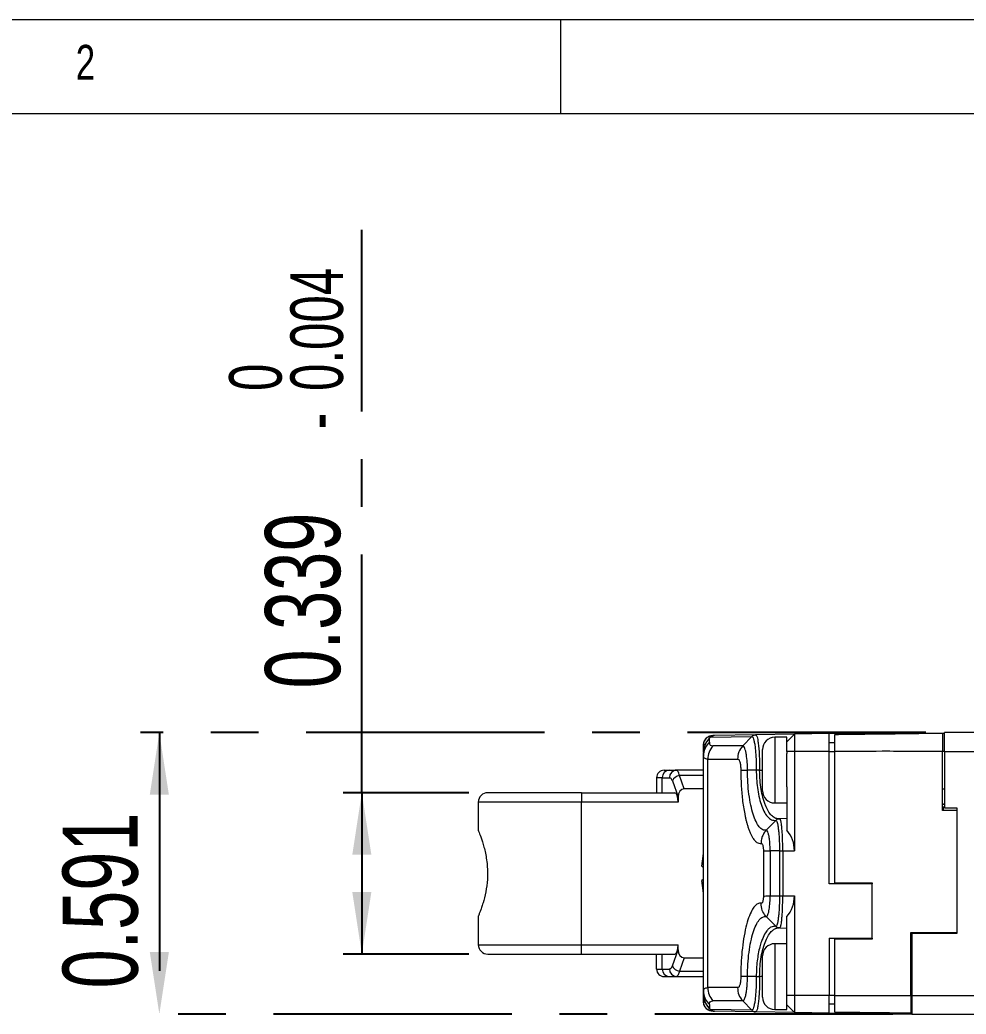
# Model space of a CAD drawing. Header units: inches. Extents: x 0.2 to 16.3, y 0.2 to 11.5.
# Drawn here: x 3.196 to 5.182, y 9.41 to 11.496 of the extents above; entities that cross this region are included whole.
import ezdxf

# ---------------------------------------------------------------- set-up
doc = ezdxf.new("R2010")
doc.units = ezdxf.units.IN
doc.header["$MEASUREMENT"] = 0
doc.linetypes.add('CENTERX2', pattern=[0.8, 0.5, -0.1, 0.1, -0.1])
doc.layers.add('CENTER_LINE', color=7, linetype='CENTERX2')
doc.styles.add('SLDTEXTSTYLE0', font='TXT', dxfattribs={"width": 0.7})
doc.styles.add('SLDTEXTSTYLE2', font='TXT', dxfattribs={"width": 0.75})
doc.dimstyles.new('SLDDIMSTYLE2', dxfattribs={"dimtxt": 0.15748, "dimasz": 0.13, "dimexe": 0, "dimexo": 0.0625, "dimgap": 0.03937, "dimtad": 1, "dimdec": 3, "dimrnd": 1e-09, "dimdsep": 46, "dimtxsty": 'SLDTEXTSTYLE0', "dimsah": 1, "dimcen": 0.09, "dimadec": 0, "dimazin": 2, "dimtfac": 1, "dimtdec": 3, "dimtofl": 0, "dimtmove": 0, "dimatfit": 3, "dimfxl": 1, "dimfrac": 2, "dimtolj": 1, "dimtzin": 12, "dimarcsym": 0})
doc.dimstyles.new('SLDDIMSTYLE7', dxfattribs={"dimtxt": 0.15748, "dimasz": 0.13, "dimexe": 0, "dimexo": 0.0625, "dimgap": 0.03937, "dimtad": 1, "dimdec": 3, "dimrnd": 1e-09, "dimdsep": 46, "dimtxsty": 'SLDTEXTSTYLE0', "dimsah": 1, "dimcen": 0.09, "dimadec": 0, "dimazin": 2, "dimtol": 1, "dimtm": 0.003937, "dimtfac": 1, "dimtdec": 3, "dimtofl": 0, "dimtmove": 0, "dimatfit": 3, "dimfxl": 1, "dimfrac": 2, "dimtolj": 1, "dimarcsym": 0})

# ---------------------------------------------------------------- blocks, each defined once
blk = doc.blocks.new('_D_17')
at = {"layer": 'CENTER_LINE'}
for p, q in [((3.9139, 9.8748), (3.9139, 11.0557)), ((4.1386, 9.8748), (3.8745, 9.8748)), ((3.9139, 9.8748), (3.9139, 9.5362)), ((4.1386, 9.5362), (3.8745, 9.5362))]:
    blk.add_line(p, q, dxfattribs=at)
for points in [[(3.9139, 9.8748), (3.8939, 9.7448), (3.9339, 9.7448)], [(3.9139, 9.5362), (3.9339, 9.6662), (3.8939, 9.6662)]]:
    blk.add_solid(points, dxfattribs=at)
at = {"layer": 'CENTER_LINE', "attachment_point": 1, "rotation": 90, "style": 'SLDTEXTSTYLE0'}
for s, insert, char_height in [('0.004', (3.764, 10.7176), 0.11024), ('0', (3.6355, 10.7176), 0.1102), ('-', (3.764, 10.6374), 0.1102), ('0.339', (3.7109, 10.0934), 0.15748)]:
    blk.add_mtext(s, dxfattribs=dict(at, insert=insert, char_height=char_height))
blk = doc.blocks.new('_D_18')
at = {"layer": 'CENTER_LINE'}
for p, q in [((5.0973, 10.0008), (3.4496, 10.0008)), ((3.489, 10.0008), (3.489, 9.4103)), ((5.0284, 9.4103), (3.4496, 9.4103))]:
    blk.add_line(p, q, dxfattribs=at)
for points in [[(3.489, 10.0008), (3.469, 9.8708), (3.509, 9.8708)], [(3.489, 9.4103), (3.509, 9.5403), (3.469, 9.5403)]]:
    blk.add_solid(points, dxfattribs=at)
at = {"layer": 'CENTER_LINE', "insert": (3.286, 9.4641), "char_height": 0.15748, "attachment_point": 1, "rotation": 90, "style": 'SLDTEXTSTYLE0'}
blk.add_mtext('0.591', dxfattribs=at)

msp = doc.modelspace()

# ---------------------------------------------------------------- linework, layer by layer
at = {"color": 7, "linetype": 'Continuous', "lineweight": 18}
for p, q in [((16.3386, 11.4961), (0.1969, 11.4961)), ((4.3307, 11.4961), (4.3307, 11.2992)), ((16.1516, 11.2992), (0.3937, 11.2992)), ((4.6458, 9.9912), (4.7323, 9.9927)), ((4.6536, 9.9947), (4.6501, 9.9946)), ((4.7402, 9.9962), (4.6536, 9.9947)), ((4.7132, 9.973), (4.7323, 9.9927)), ((4.7421, 9.9949), (4.7375, 9.9958)), ((4.8217, 9.9976), (4.7402, 9.9962)), ((4.8041, 9.9974), (4.804, 9.9973)), ((4.8217, 9.9976), (4.8059, 9.9816)), ((4.8945, 9.9989), (4.8217, 9.9976)), ((4.8217, 9.9976), (4.8217, 9.9614)), ((4.8945, 9.9989), (4.9851, 10.0005)), ((4.8945, 9.9614), (4.8945, 9.9989)), ((4.9851, 10.0005), (4.9851, 9.998)), ((5.1327, 9.9998), (5.1367, 9.9999)), ((5.2016, 10.0008), (5.1367, 10.0008)), ((4.6307, 9.9592), (4.6307, 9.9749)), ((4.6432, 9.9892), (4.6426, 9.9885)), ((4.6432, 9.9805), (4.6432, 9.9892)), ((4.7132, 9.973), (4.6507, 9.973)), ((4.8059, 9.991), (4.7804, 9.991)), ((4.8059, 9.9816), (4.8059, 9.991)), ((4.8059, 9.9614), (4.8059, 9.9816)), ((4.9063, 9.9794), (4.8945, 9.9794)), ((4.6323, 9.9666), (4.6307, 9.958)), ((4.6307, 9.9526), (4.6307, 9.958)), ((4.6307, 9.4584), (4.6307, 9.9526)), ((4.6309, 9.9564), (4.6309, 9.9515)), ((4.7548, 9.8788), (4.7548, 9.9654)), ((4.8217, 9.9614), (4.8059, 9.9614)), ((4.8059, 9.9614), (4.8059, 9.9568)), ((4.8059, 9.8874), (4.8059, 9.9568)), ((4.8217, 9.9614), (4.8217, 9.753)), ((4.8945, 9.9614), (4.8217, 9.9614)), ((4.8945, 9.6839), (4.8945, 9.9614)), ((4.8945, 9.9614), (4.9063, 9.9614)), ((4.9063, 9.6858), (4.9063, 9.9614)), ((5.1367, 9.9614), (5.1327, 9.9614)), ((5.1327, 9.8374), (5.1327, 9.9614)), ((5.1367, 9.9614), (5.1367, 9.8433)), ((5.1367, 9.9614), (5.678, 9.9614)), ((4.6396, 9.4659), (4.6396, 9.9451)), ((4.6396, 9.9451), (4.7023, 9.9451)), ((4.559, 9.9221), (4.5742, 9.9221)), ((4.5757, 9.9219), (4.5716, 9.9218)), ((4.5749, 9.9215), (4.5742, 9.9221)), ((4.6307, 9.9221), (4.5742, 9.9221)), ((4.5905, 9.8827), (4.5803, 9.9105)), ((4.6307, 9.9105), (4.5803, 9.9105)), ((4.7416, 9.9221), (4.7232, 9.9221)), ((4.5442, 9.9063), (4.5323, 9.9063)), ((4.5323, 9.9063), (4.5323, 9.8748)), ((4.5442, 9.8748), (4.5442, 9.9063)), ((4.5442, 9.9063), (4.5594, 9.9063)), ((4.5655, 9.8994), (4.5777, 9.8658)), ((4.8059, 9.8874), (4.8059, 9.7963)), ((4.3748, 9.8748), (4.3748, 9.8551)), ((4.3748, 9.8748), (4.5706, 9.8748)), ((4.6307, 9.8827), (4.5905, 9.8827)), ((5.1327, 9.8827), (5.1367, 9.8827)), ((4.1583, 9.8551), (4.1583, 9.7948)), ((4.3748, 9.5559), (4.3748, 9.8551)), ((4.5777, 9.8551), (4.3748, 9.8551)), ((4.5777, 9.8658), (4.5777, 9.8551)), ((4.7804, 9.8532), (4.8059, 9.8532)), ((5.1347, 9.8491), (5.1347, 9.8511)), ((5.1347, 9.8374), (5.1347, 9.846)), ((5.1366, 9.8473), (5.1367, 9.8473)), ((5.1622, 9.8374), (5.1327, 9.8374)), ((5.1367, 9.8433), (5.1622, 9.8433)), ((5.1622, 9.8433), (5.1622, 9.5795)), ((4.7823, 9.8166), (4.7624, 9.796)), ((4.7836, 9.8207), (4.782, 9.8212)), ((4.7922, 9.8191), (4.7855, 9.8189)), ((4.7877, 9.8196), (4.786, 9.8201)), ((4.7904, 9.82), (4.7886, 9.8199)), ((4.8059, 9.8204), (4.7903, 9.8201)), ((4.6273, 9.7207), (4.6307, 9.747)), ((4.7566, 9.7531), (4.7566, 9.658)), ((4.7902, 9.753), (4.7707, 9.7529)), ((4.7707, 9.7529), (4.7707, 9.6581)), ((4.7902, 9.753), (4.7902, 9.6581)), ((4.7972, 9.753), (4.7972, 9.6581)), ((4.7972, 9.753), (4.8217, 9.753)), ((4.6273, 9.7207), (4.6307, 9.7173)), ((4.6307, 9.6937), (4.6273, 9.6903)), ((4.6307, 9.664), (4.6273, 9.6903)), ((4.9851, 9.6839), (4.8945, 9.6839)), ((4.9063, 9.6858), (4.9063, 9.6839)), ((4.9063, 9.6858), (4.9851, 9.6858)), ((4.9851, 9.6858), (4.9851, 9.6839)), ((4.9851, 9.5697), (4.9851, 9.6839)), ((4.7707, 9.6581), (4.7902, 9.6581)), ((4.7972, 9.6581), (4.8217, 9.6581)), ((4.8217, 9.6581), (4.8217, 9.4496)), ((4.1583, 9.6162), (4.1583, 9.5559)), ((4.7624, 9.6151), (4.7823, 9.5945)), ((4.8059, 9.5237), (4.8059, 9.6148)), ((4.782, 9.5899), (4.7877, 9.5914)), ((4.7855, 9.5922), (4.7922, 9.5919)), ((4.7902, 9.591), (4.8059, 9.5907)), ((5.0658, 9.5815), (5.1622, 9.5815)), ((5.0658, 9.4496), (5.0658, 9.5815)), ((5.0678, 9.5795), (5.0678, 9.4496)), ((5.1622, 9.5795), (5.0678, 9.5795)), ((4.3748, 9.5559), (4.5777, 9.5559)), ((4.3748, 9.5362), (4.3748, 9.5559)), ((4.5777, 9.5453), (4.5777, 9.5559)), ((4.8059, 9.5579), (4.7804, 9.5579)), ((4.8945, 9.5697), (4.9851, 9.5697)), ((4.8945, 9.5697), (4.8945, 9.4496)), ((4.9063, 9.5697), (4.9063, 9.5677)), ((4.9063, 9.4496), (4.9063, 9.5677)), ((4.9851, 9.5677), (4.9063, 9.5677)), ((4.9851, 9.5697), (4.9851, 9.5677)), ((4.3748, 9.5362), (4.5706, 9.5362)), ((4.5323, 9.5047), (4.5323, 9.5362)), ((4.5442, 9.5047), (4.5442, 9.5362)), ((4.5655, 9.5117), (4.5777, 9.5453)), ((4.7548, 9.4883), (4.7548, 9.5323)), ((4.5905, 9.5284), (4.5803, 9.5005)), ((4.5905, 9.5284), (4.6307, 9.5284)), ((4.8059, 9.4879), (4.8059, 9.5237)), ((5.0678, 9.5284), (5.0658, 9.5284)), ((4.5323, 9.5047), (4.5442, 9.5047)), ((4.5442, 9.5047), (4.5594, 9.5047)), ((4.5803, 9.5005), (4.6307, 9.5005)), ((4.559, 9.489), (4.5742, 9.489)), ((4.5716, 9.4892), (4.5746, 9.4892)), ((4.5742, 9.489), (4.6307, 9.489)), ((4.7416, 9.489), (4.7232, 9.489)), ((4.7548, 9.4457), (4.7548, 9.4883)), ((4.8059, 9.4543), (4.8059, 9.4879)), ((4.6307, 9.4584), (4.6312, 9.4596)), ((4.6307, 9.4531), (4.6307, 9.4584)), ((4.6307, 9.4531), (4.6323, 9.4445)), ((4.6307, 9.4361), (4.6307, 9.4518)), ((4.6309, 9.4595), (4.6309, 9.4547)), ((4.7023, 9.4659), (4.6396, 9.4659)), ((4.8059, 9.4496), (4.8059, 9.4543)), ((4.8217, 9.4496), (4.8059, 9.4496)), ((4.8059, 9.4295), (4.8059, 9.4496)), ((4.8945, 9.4496), (4.8217, 9.4496)), ((4.8217, 9.4496), (4.8217, 9.4135)), ((4.8945, 9.4122), (4.8945, 9.4496)), ((4.9063, 9.4496), (4.8945, 9.4496)), ((5.0658, 9.4496), (5.0678, 9.4496)), ((5.0678, 9.4496), (5.678, 9.4496)), ((4.6432, 9.4306), (4.6432, 9.4218)), ((4.7132, 9.4381), (4.6507, 9.4381)), ((4.7323, 9.4183), (4.7132, 9.4381)), ((4.8059, 9.4201), (4.8059, 9.4295)), ((4.8217, 9.4135), (4.8059, 9.4295)), ((4.8945, 9.4317), (4.9063, 9.4317)), ((4.6432, 9.4218), (4.6426, 9.4225)), ((4.7323, 9.4183), (4.6458, 9.4198)), ((4.6536, 9.4164), (4.6501, 9.4164)), ((4.7402, 9.4149), (4.6536, 9.4164)), ((4.7375, 9.4152), (4.7412, 9.416)), ((4.7415, 9.4166), (4.7402, 9.4149)), ((4.8217, 9.4135), (4.7402, 9.4149)), ((4.7804, 9.4201), (4.8059, 9.4201)), ((4.804, 9.4138), (4.8041, 9.4136)), ((4.8945, 9.4122), (4.8217, 9.4135)), ((4.9929, 9.4105), (4.8945, 9.4122)), ((4.9929, 9.4129), (4.9929, 9.4105)), ((4.9929, 9.4105), (5.0048, 9.4103)), ((5.0678, 9.4103), (5.0048, 9.4103)), ((5.0678, 9.412), (5.0658, 9.4121)), ((5.0678, 9.4103), (5.241, 9.4103))]:
    msp.add_line(p, q, dxfattribs=at)
at = {"color": 8, "linetype": 'Continuous', "lineweight": 18}
for p, q in [((4.6501, 9.9946), (4.6501, 9.994)), ((4.6419, 9.9881), (4.6426, 9.9885)), ((4.6429, 9.9891), (4.6432, 9.9892)), ((4.7804, 9.991), (4.7804, 9.8532)), ((4.7486, 9.9221), (4.7548, 9.9221)), ((4.3748, 9.8551), (4.1583, 9.8551)), ((5.1327, 9.8511), (5.1347, 9.8511)), ((4.1583, 9.5559), (4.3748, 9.5559)), ((4.7804, 9.5579), (4.7804, 9.4879)), ((4.7548, 9.489), (4.7486, 9.489)), ((4.7804, 9.4879), (4.7804, 9.4201)), ((4.6426, 9.4225), (4.6419, 9.423)), ((4.6429, 9.4219), (4.6432, 9.4218)), ((4.6501, 9.417), (4.6501, 9.4164))]:
    msp.add_line(p, q, dxfattribs=at)
at = {"color": 7, "linetype": 'Continuous', "lineweight": 18}
for centre, radius, start, end in [((4.6538, 9.9835), 0.0112, 91.1771, 136.307), ((4.6797, 9.9452), 0.0401, 136.2244, 180.1629), ((4.7804, 9.9654), 0.0256, 90, 180), ((4.5481, 9.9063), 0.0157, 90, 180), ((4.5595, 9.9068), 0.0153, 91.8362, 181.7254), ((4.5747, 9.9068), 0.0153, 91.8362, 181.7254), ((4.5828, 9.8918), 0.0189, 97.6156, 156.3064), ((4.178, 9.8551), 0.0197, 90, 180), ((4.7804, 9.8788), 0.0256, 180, 270), ((4.178, 9.5559), 0.0197, 180, 270), ((4.7804, 9.5323), 0.0256, 90, 180), ((4.5828, 9.5193), 0.0189, 203.6936, 262.3844), ((4.5481, 9.5047), 0.0157, 180, 270), ((4.5595, 9.5043), 0.0153, 178.2746, 268.1638), ((4.5747, 9.5043), 0.0153, 178.2746, 268.1638), ((4.6797, 9.4658), 0.0401, 179.8371, 223.7756), ((4.7804, 9.4457), 0.0256, 180, 270), ((4.6538, 9.4276), 0.0112, 223.693, 268.8224)]:
    msp.add_arc(centre, radius, start, end, dxfattribs=at)
at = {"color": 8, "linetype": 'Continuous', "lineweight": 18}
for centre, start, end in [((4.6684, 9.9525), 131.9193, 174.1094), ((4.6684, 9.4586), 185.8906, 228.0807)]:
    msp.add_arc(centre, 0.0376, start, end, dxfattribs=at)
at = {"color": 7, "linetype": 'Continuous', "lineweight": 18}
for centre, major_axis, ratio, start_param, end_param in [((4.5706, 9.8551), (0, 0.0197), 0.36397, 4.712389, 6.283185), ((4.5945, 9.8604), (0.0079, -0.0216), 0.684791, 2.897326, 4.223856), ((4.7563, 9.753), (0, 0.0665), 0.982842, 4.712389, 5.421162), ((4.7563, 9.6581), (0, 0.0665), 0.982842, 4.003616, 4.712389), ((4.5706, 9.5559), (0, 0.0197), 0.36397, 3.141593, 4.712389), ((4.5945, 9.5506), (-0.0079, -0.0216), 0.684791, 5.200922, 6.527452)]:
    msp.add_ellipse(centre, major_axis=major_axis, ratio=ratio, start_param=start_param, end_param=end_param, dxfattribs=at)
for points, knots in [([(4.6307, 9.9749), (4.631, 9.9774), (4.6316, 9.9824), (4.636, 9.9891), (4.6415, 9.9928), (4.6463, 9.9943), (4.6488, 9.9945), (4.6501, 9.9946)], [0, 0, 0, 0, 0.260217, 0.529104, 0.765257, 0.882426, 1, 1, 1, 1]), ([(4.6503, 9.9943), (4.6496, 9.9942), (4.6483, 9.9942), (4.6459, 9.9938), (4.6428, 9.993), (4.6398, 9.9917), (4.6377, 9.9899), (4.6366, 9.9889)], [0, 0, 0, 0, 0.12667, 0.244052, 0.446712, 0.723277, 1, 1, 1, 1]), ([(4.6536, 9.9947), (4.6531, 9.9946), (4.6521, 9.9945), (4.6504, 9.9938), (4.6487, 9.993), (4.6468, 9.9919), (4.6446, 9.9905), (4.6434, 9.9895), (4.6428, 9.989)], [0, 0, 0, 0, 0.190555, 0.35137, 0.488522, 0.60889, 0.817293, 1, 1, 1, 1]), ([(4.6458, 9.9912), (4.6457, 9.9912), (4.6456, 9.9912), (4.6453, 9.991), (4.6448, 9.9906), (4.644, 9.99), (4.6435, 9.9895), (4.6432, 9.9892)], [0, 0, 0, 0, 0.105787, 0.213994, 0.459109, 0.727072, 1, 1, 1, 1]), ([(4.7323, 9.9927), (4.7327, 9.9931), (4.7338, 9.9941), (4.7358, 9.9953), (4.7381, 9.996), (4.7395, 9.9961), (4.7402, 9.9962)], [0, 0, 0, 0, 0.183981, 0.49927, 0.753248, 1, 1, 1, 1]), ([(4.7323, 9.9927), (4.7329, 9.9924), (4.7341, 9.9918), (4.7359, 9.9875), (4.7375, 9.981), (4.739, 9.9722), (4.7401, 9.9615), (4.741, 9.9492), (4.7415, 9.9359), (4.7416, 9.9267), (4.7416, 9.9221)], [0, 0, 0, 0, 0.125092, 0.249779, 0.374496, 0.499382, 0.624389, 0.74933, 0.874457, 1, 1, 1, 1]), ([(4.7402, 9.9962), (4.7402, 9.9962), (4.7402, 9.9962), (4.7402, 9.9962), (4.7403, 9.9962), (4.7408, 9.9961), (4.7412, 9.9954), (4.7416, 9.9947)], [0, 0, 0, 0, 0.00177, 0.016041, 0.055982, 0.207564, 1, 1, 1, 1]), ([(4.9063, 9.9971), (4.9486, 9.9976), (5.0241, 9.9985), (5.0995, 9.9994), (5.1327, 9.9998)], [0, 0, 0, 0, 0.560004, 1, 1, 1, 1]), ([(4.9063, 9.9614), (4.9063, 9.9654), (4.9063, 9.9735), (4.9063, 9.9841), (4.9063, 9.9922), (4.9063, 9.9964), (4.9063, 9.9969), (4.9063, 9.9971)], [0, 0, 0, 0, 0.214702, 0.429404, 0.644089, 0.858766, 1, 1, 1, 1]), ([(5.1327, 9.9998), (5.1327, 9.9994), (5.1327, 9.9985), (5.1327, 9.9919), (5.1327, 9.9822), (5.1327, 9.9714), (5.1327, 9.9643), (5.1327, 9.9614)], [0, 0, 0, 0, 0.214703, 0.429407, 0.644092, 0.858769, 1, 1, 1, 1]), ([(4.6366, 9.9889), (4.6366, 9.9889), (4.6353, 9.9879), (4.6336, 9.9854), (4.6313, 9.9806), (4.631, 9.9772), (4.6308, 9.9751)], [0, 0, 0, 0, 0.009129, 0.32484, 0.587713, 1, 1, 1, 1]), ([(4.6418, 9.9878), (4.6387, 9.9835), (4.6341, 9.9771), (4.6322, 9.9692), (4.6316, 9.9666)], [0, 0, 0, 0, 0.672334, 1, 1, 1, 1]), ([(4.6417, 9.9876), (4.6417, 9.9878), (4.6417, 9.9879), (4.6419, 9.988), (4.6419, 9.9881)], [0, 0, 0, 0, 0.703254, 1, 1, 1, 1]), ([(4.6429, 9.9892), (4.6427, 9.989), (4.6424, 9.9886), (4.642, 9.9883), (4.6419, 9.9881)], [0, 0, 0, 0, 0.487659, 1, 1, 1, 1]), ([(4.6429, 9.989), (4.6429, 9.989), (4.6428, 9.9891), (4.6429, 9.9891), (4.6429, 9.9891)], [0, 0, 0, 0, 0.773699, 1, 1, 1, 1]), ([(4.6432, 9.9805), (4.6435, 9.9783), (4.6441, 9.9739), (4.6485, 9.9733), (4.6507, 9.973)], [0, 0, 0, 0, 0.504154, 1, 1, 1, 1]), ([(4.7132, 9.973), (4.71, 9.9689), (4.7037, 9.9608), (4.7028, 9.9503), (4.7023, 9.9451)], [0, 0, 0, 0, 0.500435, 1, 1, 1, 1]), ([(4.7232, 9.9221), (4.7231, 9.9276), (4.7229, 9.9393), (4.7213, 9.9527), (4.7194, 9.962), (4.7176, 9.9678), (4.7155, 9.972), (4.714, 9.9727), (4.7132, 9.973)], [0, 0, 0, 0, 0.20459, 0.437673, 0.566426, 0.702382, 0.846176, 1, 1, 1, 1]), ([(4.6396, 9.9451), (4.637, 9.9455), (4.6318, 9.9461), (4.6311, 9.9504), (4.6307, 9.9526)], [0, 0, 0, 0, 0.495576, 1, 1, 1, 1]), ([(5.1327, 9.9614), (5.0905, 9.9615), (5.015, 9.9616), (4.9395, 9.9615), (4.9063, 9.9614)], [0, 0, 0, 0, 0.5600048, 1, 1, 1, 1]), ([(4.7023, 9.9451), (4.7032, 9.945), (4.7044, 9.9449), (4.706, 9.9423), (4.7071, 9.9395), (4.7079, 9.9359), (4.7086, 9.9317), (4.7091, 9.9271), (4.7091, 9.9238), (4.7091, 9.9222)], [0, 0, 0, 0, 0.245572, 0.373218, 0.499285, 0.625401, 0.751777, 0.877837, 1, 1, 1, 1]), ([(4.7091, 9.9222), (4.7092, 9.9172), (4.7092, 9.907), (4.7099, 9.8915), (4.7109, 9.8759), (4.7125, 9.8601), (4.7146, 9.8447), (4.7168, 9.8324), (4.7187, 9.8229), (4.7204, 9.816), (4.7222, 9.8094), (4.7242, 9.8026), (4.7266, 9.7958), (4.7294, 9.7892), (4.7322, 9.7834), (4.735, 9.7788), (4.7377, 9.7752), (4.7403, 9.7725), (4.7449, 9.7686), (4.7488, 9.7683), (4.7517, 9.768)], [0, 0, 0, 0, 0.06023, 0.121537, 0.18655, 0.252297, 0.322644, 0.39284, 0.430167, 0.467563, 0.505168, 0.543119, 0.592798, 0.642253, 0.69179, 0.741714, 0.782226, 0.822689, 0.863257, 1, 1, 1, 1]), ([(4.7091, 9.9222), (4.7106, 9.9222), (4.7135, 9.9221), (4.72, 9.9221), (4.7232, 9.9221)], [0, 0, 0, 0, 0.497276, 1, 1, 1, 1]), ([(4.7624, 9.796), (4.76, 9.796), (4.755, 9.7961), (4.7478, 9.8025), (4.741, 9.8134), (4.7349, 9.8288), (4.7299, 9.8482), (4.7261, 9.871), (4.7236, 9.8959), (4.7233, 9.9134), (4.7232, 9.9221)], [0, 0, 0, 0, 0.123584, 0.248726, 0.373798, 0.499207, 0.624438, 0.749796, 0.875432, 1, 1, 1, 1]), ([(4.7416, 9.9221), (4.7417, 9.9161), (4.742, 9.9036), (4.7438, 9.885), (4.747, 9.8667), (4.7516, 9.8497), (4.7577, 9.835), (4.765, 9.8238), (4.7734, 9.8168), (4.7793, 9.8166), (4.7823, 9.8166)], [0, 0, 0, 0, 0.10102, 0.209221, 0.324285, 0.446028, 0.574634, 0.7099, 0.851901, 1, 1, 1, 1]), ([(4.7486, 9.9221), (4.7473, 9.9221), (4.7448, 9.9221), (4.7427, 9.9221), (4.7416, 9.9221)], [0, 0, 0, 0, 0.497258, 1, 1, 1, 1]), ([(4.7886, 9.8199), (4.786, 9.8202), (4.781, 9.8208), (4.7734, 9.8266), (4.7666, 9.8357), (4.7614, 9.8463), (4.7579, 9.856), (4.7547, 9.8668), (4.7516, 9.8815), (4.7492, 9.9011), (4.7488, 9.9149), (4.7486, 9.9221)], [0, 0, 0, 0, 0.125745, 0.25123, 0.384795, 0.501655, 0.567479, 0.631015, 0.751263, 0.872159, 1, 1, 1, 1]), ([(4.5594, 9.9063), (4.5604, 9.9061), (4.562, 9.9056), (4.564, 9.9029), (4.565, 9.9006), (4.5655, 9.8994)], [0, 0, 0, 0, 0.428724, 0.713281, 1, 1, 1, 1]), ([(4.3748, 9.8748), (4.3625, 9.8748), (4.3377, 9.8748), (4.3075, 9.8748), (4.2841, 9.8748), (4.2668, 9.8748), (4.2505, 9.8748), (4.2304, 9.8748), (4.2133, 9.8748), (4.1998, 9.8748), (4.1908, 9.8748), (4.1837, 9.8748), (4.1789, 9.8748), (4.1783, 9.8748), (4.178, 9.8748)], [0, 0, 0, 0, 0.119977, 0.239852, 0.304235, 0.368551, 0.434304, 0.499988, 0.63125, 0.695633, 0.759949, 0.840209, 0.919799, 1, 1, 1, 1]), ([(4.7904, 9.82), (4.7896, 9.82), (4.7881, 9.8199), (4.786, 9.8192), (4.784, 9.8181), (4.7829, 9.8171), (4.7823, 9.8166)], [0, 0, 0, 0, 0.2476857, 0.5000274, 0.7523547, 1, 1, 1, 1]), ([(4.7823, 9.8166), (4.7828, 9.8165), (4.7838, 9.8163), (4.7854, 9.8128), (4.7867, 9.8071), (4.7879, 9.7992), (4.7889, 9.7894), (4.7897, 9.7781), (4.7901, 9.7658), (4.7902, 9.7573), (4.7902, 9.753)], [0, 0, 0, 0, 0.125187, 0.249946, 0.374696, 0.499673, 0.624667, 0.749543, 0.8745, 1, 1, 1, 1]), ([(4.7918, 9.8191), (4.7916, 9.8194), (4.7912, 9.82), (4.7909, 9.82), (4.7907, 9.8201)], [0, 0, 0, 0, 0.500083, 1, 1, 1, 1]), ([(4.1584, 9.7948), (4.1584, 9.7948), (4.1583, 9.7952), (4.1606, 9.7895), (4.1652, 9.7773), (4.1694, 9.7637), (4.1726, 9.7514), (4.1753, 9.7375), (4.1771, 9.7227), (4.1779, 9.7076), (4.1774, 9.6886), (4.1742, 9.6656), (4.1691, 9.6462), (4.1649, 9.6332), (4.162, 9.6252), (4.1597, 9.6195), (4.1585, 9.6163), (4.1584, 9.6162), (4.1584, 9.6162)], [0, 0, 0, 0, 0.024063, 0.122645, 0.222785, 0.275806, 0.330266, 0.38482, 0.441168, 0.492187, 0.544895, 0.641797, 0.742829, 0.796791, 0.852304, 0.906238, 0.961969, 1, 1, 1, 1]), ([(4.7624, 9.796), (4.7617, 9.7952), (4.76, 9.7933), (4.7571, 9.7892), (4.7539, 9.783), (4.7519, 9.7755), (4.7518, 9.7703), (4.7517, 9.768)], [0, 0, 0, 0, 0.102747, 0.250574, 0.500307, 0.782826, 1, 1, 1, 1]), ([(4.7707, 9.7529), (4.7706, 9.7569), (4.7705, 9.765), (4.7696, 9.7755), (4.7683, 9.784), (4.7667, 9.7908), (4.7646, 9.7954), (4.7631, 9.7958), (4.7624, 9.796)], [0, 0, 0, 0, 0.1677364, 0.3521428, 0.4871717, 0.6389737, 0.831837, 1, 1, 1, 1]), ([(4.7517, 9.768), (4.752, 9.7682), (4.7526, 9.7684), (4.7535, 9.7679), (4.7543, 9.7667), (4.7551, 9.7649), (4.7557, 9.7625), (4.7562, 9.7596), (4.7566, 9.7564), (4.7566, 9.7542), (4.7566, 9.7531)], [0, 0, 0, 0, 0.11782, 0.242931, 0.371062, 0.499161, 0.624773, 0.752597, 0.87771, 1, 1, 1, 1]), ([(4.7566, 9.658), (4.7566, 9.6569), (4.7565, 9.6547), (4.7562, 9.6515), (4.7557, 9.6486), (4.7551, 9.6462), (4.7543, 9.6443), (4.7535, 9.6432), (4.7526, 9.6426), (4.752, 9.6429), (4.7517, 9.643)], [0, 0, 0, 0, 0.120683, 0.247152, 0.372056, 0.500257, 0.625655, 0.756459, 0.880216, 1, 1, 1, 1]), ([(4.7624, 9.6151), (4.7631, 9.6152), (4.7643, 9.6155), (4.7661, 9.6189), (4.7676, 9.6238), (4.7692, 9.6318), (4.7704, 9.6434), (4.7706, 9.6534), (4.7707, 9.6581)], [0, 0, 0, 0, 0.155857, 0.300953, 0.437924, 0.567125, 0.799357, 1, 1, 1, 1]), ([(4.7902, 9.6581), (4.7902, 9.6538), (4.7901, 9.6453), (4.7897, 9.6329), (4.7889, 9.6217), (4.7879, 9.6119), (4.7867, 9.604), (4.7854, 9.5983), (4.7839, 9.5948), (4.7828, 9.5946), (4.7823, 9.5945)], [0, 0, 0, 0, 0.1254488, 0.250399, 0.3753042, 0.5003715, 0.6253694, 0.7501327, 0.8748736, 1, 1, 1, 1]), ([(4.7517, 9.643), (4.7506, 9.6431), (4.7482, 9.6432), (4.7447, 9.6419), (4.7413, 9.6396), (4.7381, 9.6364), (4.7352, 9.6325), (4.7308, 9.6254), (4.7255, 9.6131), (4.7196, 9.593), (4.7148, 9.5691), (4.7115, 9.5428), (4.7095, 9.5159), (4.7092, 9.4978), (4.7091, 9.4888)], [0, 0, 0, 0, 0.053711, 0.107932, 0.163078, 0.211631, 0.259904, 0.30816, 0.427352, 0.546008, 0.668001, 0.784319, 0.893243, 1, 1, 1, 1]), ([(4.7624, 9.6151), (4.762, 9.6155), (4.7586, 9.6192), (4.753, 9.6281), (4.7522, 9.6379), (4.7517, 9.643)], [0, 0, 0, 0, 0.057383, 0.500719, 1, 1, 1, 1]), ([(4.7232, 9.489), (4.7233, 9.4977), (4.7237, 9.5151), (4.7261, 9.5401), (4.7299, 9.5628), (4.7349, 9.5822), (4.741, 9.5977), (4.7478, 9.6085), (4.755, 9.615), (4.76, 9.615), (4.7624, 9.6151)], [0, 0, 0, 0, 0.1246908, 0.2501464, 0.3754264, 0.5008375, 0.6259945, 0.7513068, 0.8764488, 1, 1, 1, 1]), ([(4.7823, 9.5945), (4.779, 9.5944), (4.7747, 9.5943), (4.7697, 9.591), (4.7673, 9.5889), (4.7648, 9.5863), (4.7609, 9.5811), (4.7573, 9.5747), (4.7541, 9.5671), (4.7523, 9.5624), (4.7506, 9.5571), (4.7482, 9.5489), (4.7457, 9.5373), (4.7433, 9.5219), (4.7419, 9.5056), (4.7417, 9.4945), (4.7416, 9.489)], [0, 0, 0, 0, 0.165177, 0.207303, 0.24968, 0.29228, 0.335091, 0.463029, 0.500141, 0.539297, 0.580503, 0.623736, 0.718642, 0.813068, 0.906929, 1, 1, 1, 1]), ([(4.7822, 9.5899), (4.7828, 9.5901), (4.7846, 9.5909), (4.7868, 9.5913), (4.7882, 9.5912), (4.7886, 9.5911)], [0, 0, 0, 0, 0.296573, 0.852562, 1, 1, 1, 1]), ([(4.7874, 9.5915), (4.7873, 9.5915), (4.7863, 9.5917), (4.7848, 9.5925), (4.7833, 9.5935), (4.7826, 9.5942), (4.7823, 9.5945)], [0, 0, 0, 0, 0.056869, 0.50311, 0.817082, 1, 1, 1, 1]), ([(4.7907, 9.591), (4.7908, 9.591), (4.791, 9.591), (4.7913, 9.5912), (4.7916, 9.5916), (4.7917, 9.5918)], [0, 0, 0, 0, 0.270766, 0.627578, 1, 1, 1, 1]), ([(4.178, 9.5362), (4.1783, 9.5362), (4.1789, 9.5362), (4.1837, 9.5362), (4.1908, 9.5362), (4.1998, 9.5362), (4.2133, 9.5362), (4.2304, 9.5362), (4.2505, 9.5362), (4.2668, 9.5362), (4.2841, 9.5362), (4.3075, 9.5362), (4.3377, 9.5362), (4.3625, 9.5362), (4.3748, 9.5362)], [0, 0, 0, 0, 0.080201, 0.159791, 0.240051, 0.304367, 0.36875, 0.500012, 0.565696, 0.631449, 0.695765, 0.760148, 0.880023, 1, 1, 1, 1]), ([(4.5655, 9.5117), (4.5648, 9.51), (4.5635, 9.5071), (4.5614, 9.5051), (4.5601, 9.5049), (4.5594, 9.5047)], [0, 0, 0, 0, 0.427559, 0.711619, 1, 1, 1, 1]), ([(4.5803, 9.5005), (4.5796, 9.4977), (4.5784, 9.4933), (4.5763, 9.4897), (4.575, 9.4893), (4.5742, 9.489)], [0, 0, 0, 0, 0.430059, 0.666913, 1, 1, 1, 1]), ([(4.7091, 9.4888), (4.7091, 9.4873), (4.7091, 9.484), (4.7086, 9.4794), (4.7079, 9.4751), (4.7071, 9.4716), (4.706, 9.4688), (4.7044, 9.4661), (4.7032, 9.466), (4.7023, 9.4659)], [0, 0, 0, 0, 0.121784, 0.248137, 0.373872, 0.500587, 0.62603, 0.753831, 1, 1, 1, 1]), ([(4.7232, 9.489), (4.72, 9.489), (4.7135, 9.4889), (4.7106, 9.4889), (4.7091, 9.4888)], [0, 0, 0, 0, 0.502722, 1, 1, 1, 1]), ([(4.7132, 9.4381), (4.7138, 9.4383), (4.7151, 9.4387), (4.7168, 9.4415), (4.7183, 9.4453), (4.7194, 9.4491), (4.7205, 9.4542), (4.7216, 9.4612), (4.7229, 9.473), (4.7231, 9.4827), (4.7232, 9.489)], [0, 0, 0, 0, 0.112175, 0.256584, 0.349315, 0.431694, 0.503823, 0.639155, 0.7666, 1, 1, 1, 1]), ([(4.7416, 9.489), (4.7416, 9.4844), (4.7415, 9.4752), (4.741, 9.4619), (4.7401, 9.4496), (4.739, 9.4389), (4.7375, 9.4301), (4.7359, 9.4236), (4.7341, 9.4193), (4.7329, 9.4187), (4.7323, 9.4183)], [0, 0, 0, 0, 0.125362, 0.250249, 0.3751, 0.50004, 0.624975, 0.749787, 0.874671, 1, 1, 1, 1]), ([(4.7416, 9.489), (4.7427, 9.489), (4.7448, 9.489), (4.7473, 9.489), (4.7486, 9.489)], [0, 0, 0, 0, 0.502742, 1, 1, 1, 1]), ([(4.7023, 9.4659), (4.7028, 9.4607), (4.7037, 9.4503), (4.71, 9.4422), (4.7132, 9.4381)], [0, 0, 0, 0, 0.49864, 1, 1, 1, 1]), ([(4.9063, 9.4496), (4.9361, 9.4496), (4.9892, 9.4497), (5.0424, 9.4496), (5.0658, 9.4496)], [0, 0, 0, 0, 0.560004, 1, 1, 1, 1]), ([(4.9063, 9.414), (4.9063, 9.4144), (4.9063, 9.4152), (4.9063, 9.4213), (4.9063, 9.4304), (4.9063, 9.4404), (4.9063, 9.447), (4.9063, 9.4496)], [0, 0, 0, 0, 0.214702, 0.429404, 0.644089, 0.858766, 1, 1, 1, 1]), ([(5.0658, 9.4496), (5.0658, 9.4454), (5.0658, 9.437), (5.0658, 9.4257), (5.0658, 9.4172), (5.0658, 9.4127), (5.0658, 9.4122), (5.0658, 9.4121)], [0, 0, 0, 0, 0.214702, 0.429406, 0.644091, 0.858768, 1, 1, 1, 1]), ([(4.6501, 9.4164), (4.6488, 9.4165), (4.6462, 9.4167), (4.6425, 9.418), (4.6391, 9.4199), (4.6353, 9.4232), (4.6316, 9.4287), (4.631, 9.4336), (4.6307, 9.4361)], [0, 0, 0, 0, 0.119498, 0.23974, 0.361536, 0.485663, 0.730817, 1, 1, 1, 1]), ([(4.6308, 9.436), (4.6309, 9.4341), (4.6312, 9.4301), (4.6333, 9.4268), (4.6344, 9.4252)], [0, 0, 0, 0, 0.492688, 1, 1, 1, 1]), ([(4.6316, 9.4445), (4.6322, 9.4419), (4.6341, 9.434), (4.6387, 9.4276), (4.6418, 9.4232)], [0, 0, 0, 0, 0.328855, 1, 1, 1, 1]), ([(4.6432, 9.4306), (4.6435, 9.4328), (4.6441, 9.4371), (4.6485, 9.4378), (4.6507, 9.4381)], [0, 0, 0, 0, 0.504153, 1, 1, 1, 1]), ([(4.6344, 9.4252), (4.6347, 9.4246), (4.6356, 9.4227), (4.6384, 9.4205), (4.6415, 9.4187), (4.6451, 9.4176), (4.648, 9.417), (4.6495, 9.4168), (4.6503, 9.4168)], [0, 0, 0, 0, 0.094132, 0.323164, 0.580343, 0.769424, 0.88038, 1, 1, 1, 1]), ([(4.6419, 9.423), (4.6419, 9.423), (4.6417, 9.4231), (4.6417, 9.4233), (4.6417, 9.4234)], [0, 0, 0, 0, 0.2773808, 1, 1, 1, 1]), ([(4.6419, 9.423), (4.642, 9.4228), (4.6424, 9.4224), (4.6427, 9.4221), (4.6429, 9.4219)], [0, 0, 0, 0, 0.496714, 1, 1, 1, 1]), ([(4.6429, 9.4221), (4.6429, 9.422), (4.6428, 9.4219), (4.6429, 9.4219), (4.6429, 9.4219)], [0, 0, 0, 0, 0.856951, 1, 1, 1, 1]), ([(4.6431, 9.4219), (4.6436, 9.4215), (4.6447, 9.4205), (4.6468, 9.4192), (4.6487, 9.4181), (4.6504, 9.4173), (4.6521, 9.4166), (4.6531, 9.4164), (4.6536, 9.4164)], [0, 0, 0, 0, 0.164595, 0.377659, 0.500703, 0.640898, 0.80529, 1, 1, 1, 1]), ([(4.6458, 9.4198), (4.6457, 9.4199), (4.6456, 9.4199), (4.6453, 9.4201), (4.6447, 9.4205), (4.644, 9.4211), (4.6435, 9.4216), (4.6432, 9.4218)], [0, 0, 0, 0, 0.107272, 0.216266, 0.463262, 0.73307, 1, 1, 1, 1]), ([(4.7323, 9.4183), (4.7328, 9.4178), (4.7339, 9.4168), (4.736, 9.4157), (4.7378, 9.4151), (4.7392, 9.4149), (4.7399, 9.4149), (4.7402, 9.4149)], [0, 0, 0, 0, 0.249886, 0.499926, 0.747959, 0.907794, 1, 1, 1, 1]), ([(5.0658, 9.4121), (5.036, 9.4124), (4.9829, 9.4131), (4.9297, 9.4137), (4.9063, 9.414)], [0, 0, 0, 0, 0.560005, 1, 1, 1, 1])]:
    msp.add_open_spline(points, degree=3, knots=knots, dxfattribs=at)
at = {"color": 8, "linetype": 'Continuous', "lineweight": 18}
for points, knots in [([(4.7416, 9.9947), (4.7419, 9.9944), (4.7432, 9.993), (4.7449, 9.9848), (4.7465, 9.9721), (4.7477, 9.9584), (4.7484, 9.9417), (4.7485, 9.9288), (4.7486, 9.9221)], [0, 0, 0, 0, 0.07959, 0.326119, 0.485505, 0.632623, 0.80626, 1, 1, 1, 1]), ([(4.6346, 9.9757), (4.6337, 9.9757), (4.6312, 9.9758), (4.6309, 9.9753), (4.6307, 9.9749)], [0, 0, 0, 0, 0.35919, 1, 1, 1, 1]), ([(4.6426, 9.9885), (4.6389, 9.9838), (4.6336, 9.9773), (4.6326, 9.9689), (4.6323, 9.9666)], [0, 0, 0, 0, 0.716171, 1, 1, 1, 1]), ([(4.5803, 9.9105), (4.5799, 9.9123), (4.579, 9.916), (4.5771, 9.9204), (4.5757, 9.9211), (4.5749, 9.9215)], [0, 0, 0, 0, 0.2807053, 0.6025523, 1, 1, 1, 1]), ([(4.7972, 9.753), (4.7971, 9.7574), (4.7971, 9.7655), (4.7968, 9.7771), (4.7963, 9.788), (4.7956, 9.7978), (4.7948, 9.8061), (4.794, 9.8114), (4.7933, 9.8147), (4.7929, 9.8165), (4.7924, 9.818), (4.792, 9.8187), (4.7918, 9.8191)], [0, 0, 0, 0, 0.142847, 0.258112, 0.385624, 0.525517, 0.647431, 0.772458, 0.835884, 0.890558, 0.936484, 1, 1, 1, 1]), ([(4.7917, 9.5918), (4.7918, 9.592), (4.7919, 9.5921), (4.7923, 9.593), (4.793, 9.5947), (4.7938, 9.5986), (4.7947, 9.6045), (4.7956, 9.6129), (4.7963, 9.6229), (4.7968, 9.6341), (4.7971, 9.6459), (4.7971, 9.6541), (4.7972, 9.6581)], [0, 0, 0, 0, 0.025592, 0.044763, 0.131545, 0.224632, 0.353264, 0.478929, 0.61651, 0.743338, 0.872718, 1, 1, 1, 1]), ([(4.7486, 9.489), (4.7488, 9.4963), (4.7492, 9.5105), (4.7518, 9.5307), (4.7558, 9.549), (4.7611, 9.5645), (4.7676, 9.577), (4.7731, 9.5839), (4.7776, 9.5875), (4.78, 9.5891), (4.7816, 9.5896), (4.7822, 9.5899)], [0, 0, 0, 0, 0.145643, 0.2867605, 0.4267877, 0.5743402, 0.7120918, 0.8631244, 0.9111946, 0.9667833, 1, 1, 1, 1]), ([(4.7486, 9.489), (4.7485, 9.482), (4.7484, 9.4672), (4.7474, 9.4492), (4.7461, 9.4354), (4.7447, 9.4253), (4.7431, 9.4181), (4.7419, 9.417), (4.7415, 9.4166)], [0, 0, 0, 0, 0.199504, 0.41922, 0.560347, 0.709007, 0.887718, 1, 1, 1, 1]), ([(4.6312, 9.4596), (4.6315, 9.4613), (4.6323, 9.4651), (4.637, 9.4656), (4.6396, 9.4659)], [0, 0, 0, 0, 0.447182, 1, 1, 1, 1]), ([(4.6346, 9.4354), (4.6337, 9.4354), (4.6312, 9.4353), (4.6309, 9.4358), (4.6307, 9.4361)], [0, 0, 0, 0, 0.358991, 1, 1, 1, 1]), ([(4.6323, 9.4445), (4.6326, 9.4421), (4.6336, 9.4338), (4.6389, 9.4272), (4.6426, 9.4225)], [0, 0, 0, 0, 0.285939, 1, 1, 1, 1])]:
    msp.add_open_spline(points, degree=3, knots=knots, dxfattribs=at)
at = {"color": 7, "linetype": 'Continuous', "lineweight": 18}
for points in [[(5.1367, 9.9614), (5.1367, 9.9666), (5.1367, 9.9769), (5.1367, 9.9899), (5.1367, 9.999), (5.1367, 10.0002), (5.1367, 10.0008)], [(4.5481, 9.9221), (4.5485, 9.9221), (4.5494, 9.9221), (4.5558, 9.9221), (4.559, 9.9221)], [(4.7566, 9.7531), (4.7581, 9.753), (4.761, 9.753), (4.7675, 9.753), (4.7707, 9.7529)], [(4.7902, 9.753), (4.7913, 9.753), (4.7934, 9.753), (4.7959, 9.753), (4.7972, 9.753)], [(4.7566, 9.658), (4.7581, 9.658), (4.761, 9.6581), (4.7675, 9.6581), (4.7707, 9.6581)], [(4.7902, 9.6581), (4.7913, 9.6581), (4.7934, 9.6581), (4.7959, 9.6581), (4.7972, 9.6581)], [(4.5481, 9.489), (4.5485, 9.489), (4.5494, 9.489), (4.5558, 9.489), (4.559, 9.489)], [(5.0678, 9.4496), (5.0678, 9.4445), (5.0678, 9.4341), (5.0678, 9.4211), (5.0678, 9.412), (5.0678, 9.4108), (5.0678, 9.4103)]]:
    msp.add_open_spline(points, degree=3, dxfattribs=at)

# ---------------------------------------------------------------- texts
at = {"color": 7, "linetype": 'Continuous', "lineweight": 0, "insert": (3.3136, 11.4436), "char_height": 0.0729, "attachment_point": 1, "style": 'SLDTEXTSTYLE2'}
msp.add_mtext('2', dxfattribs=at)

# ---------------------------------------------------------------- dimensions: what is measured, and where the dimension line sits
at = {"layer": 'CENTER_LINE'}
for base, p1, p2, dimstyle, picture, middle in [((3.9139, 9.5362), (4.178, 9.8748), (4.178, 9.5362), 'SLDDIMSTYLE7', '_D_17', (3.9139, 10.5746)), ((3.48898, 9.41026), (5.13665, 10.00081), (5.06775, 9.41026), 'SLDDIMSTYLE2', '_D_18', (3.48898, 9.70553))]:
    dim = msp.add_linear_dim(base=base, p1=p1, p2=p2, angle=90, dimstyle=dimstyle, dxfattribs=at)
    dim.commit()
    dim.dimension.update_dxf_attribs({"geometry": picture, "text_midpoint": middle, "dimtype": 160})

doc.saveas('drawing.dxf')
